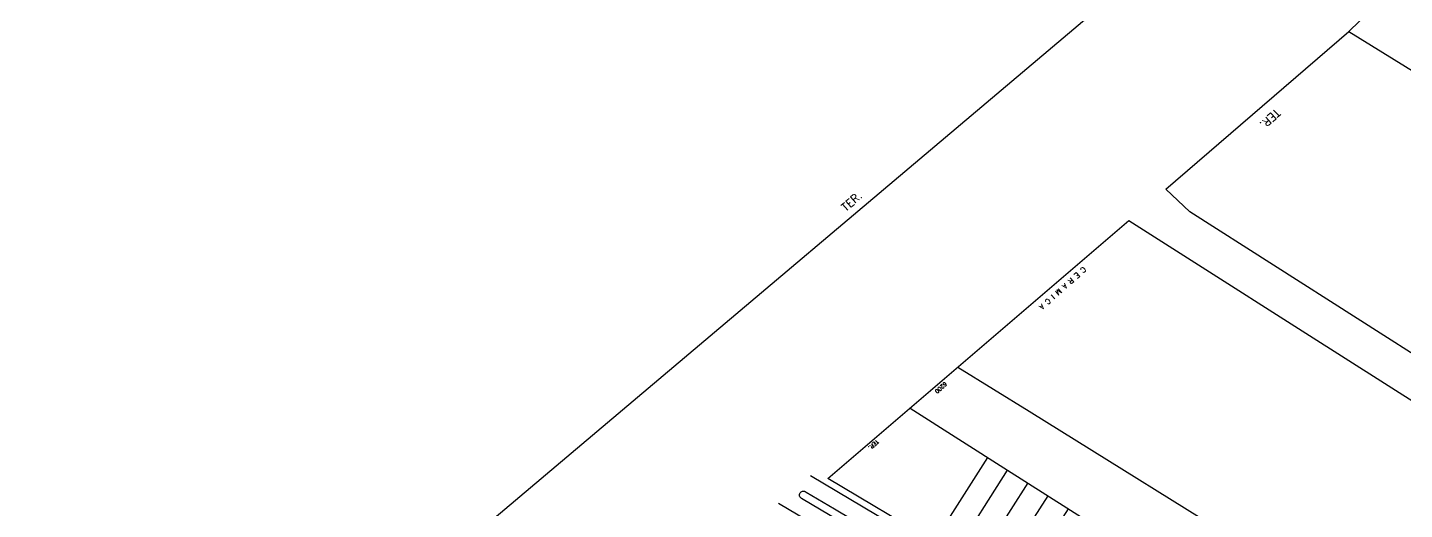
# Model space of a CAD drawing. Extents: x 714896 to 749292, y 8417558 to 8447149.
# Drawn here: x 743129 to 743645, y 8429872 to 8430053 of the extents above; entities that cross this region are included whole.
import ezdxf

# ---------------------------------------------------------------- set-up
doc = ezdxf.new("R2010")
doc.units = 0
doc.header["$MEASUREMENT"] = 0
for name, color, linetype in [('LOTE', 7, 'CONTINUOUS'), ('MEIO_FIO', 24, 'CONTINUOUS'), ('NUM-PORTA', 7, 'CONTINUOUS'), ('QUADRA', 6, 'CONTINUOUS'), ('TEXTO', 7, 'CONTINUOUS')]:
    doc.layers.add(name, color=color, linetype=linetype)
doc.styles.add('ROMANS', font='ROMANS.SHX', dxfattribs={"height": 1.5})

msp = doc.modelspace()

# ---------------------------------------------------------------- linework, layer by layer
at = {"layer": 'LOTE', "color": 7, "linetype": 'CONTINUOUS', "flags": 128}
for points, elevation in [([(743624.11, 8430051.7), (743649.65, 8430035.97), (743675.19, 8430020.23)], 0.3), ([(743477.54, 8429925.74), (743504.25, 8429909.28), (743592.61, 8429854.23)], 544.95)]:
    msp.add_lwpolyline(points, dxfattribs=dict(at, elevation=elevation))
at = {"layer": 'LOTE', "color": 7}
for points in [[(743459.69, 8429910.43), (743496.25, 8429887.16), (743534.2, 8429863), (743718.97, 8429745.36), (743736.24, 8429777.95), (743743.74, 8429792.08), (743758.73, 8429820.35), (743784, 8429868)], [(743468.76, 8429860.28), (743488.87, 8429891.86)], [(743476.51, 8429856.16), (743496.25, 8429887.16)], [(743463.39, 8429850.1), (743418.96, 8429876.48), (743418.56, 8429876.82), (743418.38, 8429877.12), (743418.26, 8429877.46), (743418.23, 8429877.77), (743418.26, 8429878.04), (743418.34, 8429878.33), (743418.47, 8429878.57), (743418.63, 8429878.78), (743418.88, 8429879), (743419.1, 8429879.12), (743419.31, 8429879.2), (743419.55, 8429879.25), (743419.82, 8429879.26), (743420.15, 8429879.2), (743420.36, 8429879.12), (743420.74, 8429878.91), (743431.39, 8429872.59), (743443.68, 8429865.29)], [(743503.84, 8429882.33), (743484.75, 8429852.35)], [(743493, 8429848.55), (743511.43, 8429877.5)], [(743501.24, 8429844.74), (743519.02, 8429872.66)]]:
    msp.add_lwpolyline(points, dxfattribs=at)
at = {"layer": 'MEIO_FIO', "color": 24}
msp.add_lwpolyline([(743804.6, 8429863.1), (743791.59, 8429838.52), (743775.64, 8429808.36), (743746.01, 8429752.38), (743722.22, 8429707.42), (743721.65, 8429706.58), (743721.04, 8429706), (743720.44, 8429705.6), (743719.78, 8429705.3), (743718.99, 8429705.09), (743718.25, 8429705.03), (743717.5, 8429705.09), (743716.51, 8429705.37), (743715.55, 8429705.91), (743695.7, 8429718.72), (743662.75, 8429746.26), (743595.43, 8429786.84), (743569.74, 8429802.33), (743512.78, 8429836.67), (743471.74, 8429855.6), (743422.32, 8429884.96)], dxfattribs=at)
at = {"layer": 'MEIO_FIO'}
msp.add_lwpolyline([(743679.79, 8429627.23), (743710.72, 8429685.69), (743711.12, 8429686.74), (743711.24, 8429687.81), (743711.11, 8429688.9), (743710.67, 8429689.99), (743709.97, 8429690.93), (743709.19, 8429691.57), (743695.39, 8429700.48), (743651, 8429723.57), (743613.96, 8429745.89), (743590.91, 8429759.79), (743583.36, 8429760.83), (743573.87, 8429766.56), (743565.22, 8429775.28), (743500.27, 8429814.43), (743460.03, 8429845.11), (743410.33, 8429874.63)], dxfattribs=at)
at = {"layer": 'QUADRA', "color": 6, "linetype": 'CONTINUOUS'}
for points in [[(743590, 8430111), (743590, 8430111), (743590, 8430111), (743254, 8429827), (742963.72, 8429581.76), (742849.47, 8429477.75), (742848.64, 8429478.71), (742802.39, 8429531.91), (742795.09, 8429540.32), (742513, 8429864.85), (742395.12, 8429762.09), (742436.04, 8429715.16), (742375.25, 8429662.4), (742375.25, 8429662.4), (742030.99, 8430058.47)], [(743658.69, 8429924.05), (743564.57, 8429984), (743555.57, 8429992.51), (743624.11, 8430051.7), (743661.11, 8430087.7)], [(743664.2, 8429748.3), (743597.16, 8429788.71), (743592.72, 8429794.9), (743591.06, 8429795.89), (743582, 8429801.2), (743580.53, 8429801.65), (743571.57, 8429804.38), (743570.76, 8429804.63), (743540.62, 8429822.8), (743517.49, 8429836.74), (743513.95, 8429838.88), (743509.49, 8429840.94), (743493, 8429848.55), (743476.51, 8429856.16), (743468.76, 8429860.28), (743428.85, 8429883.99), (743541.73, 8429980.76), (743566.46, 8429965.01), (743608.08, 8429938.51), (743652.3, 8429910.34)]]:
    msp.add_lwpolyline(points, dxfattribs=at)

# ---------------------------------------------------------------- texts
at = {"layer": 'NUM-PORTA', "style": 'ROMANS'}
msp.add_text('6200', height=1.5, rotation=222.5212, dxfattribs=at).set_placement((743472.64, 8429920.33))
at = {"layer": 'TEXTO', "style": 'ROMANS'}
for s, height, rotation, p in [('TER.', 3, 222.5212, (743596.72, 8430022.89)), ('TER.', 3, 222.5212, (743596.72, 8430022.89)), ('TER.', 3, 41.5942, (743435.6, 8429984.02)), ('C E R A M I C A', 2, 221.8707, (743524.55, 8429963.59)), ('TER.', 1.502, 222.1538, (743447.03, 8429898.64))]:
    msp.add_text(s, height=height, rotation=rotation, dxfattribs=at).set_placement(p)

doc.saveas('drawing.dxf')
